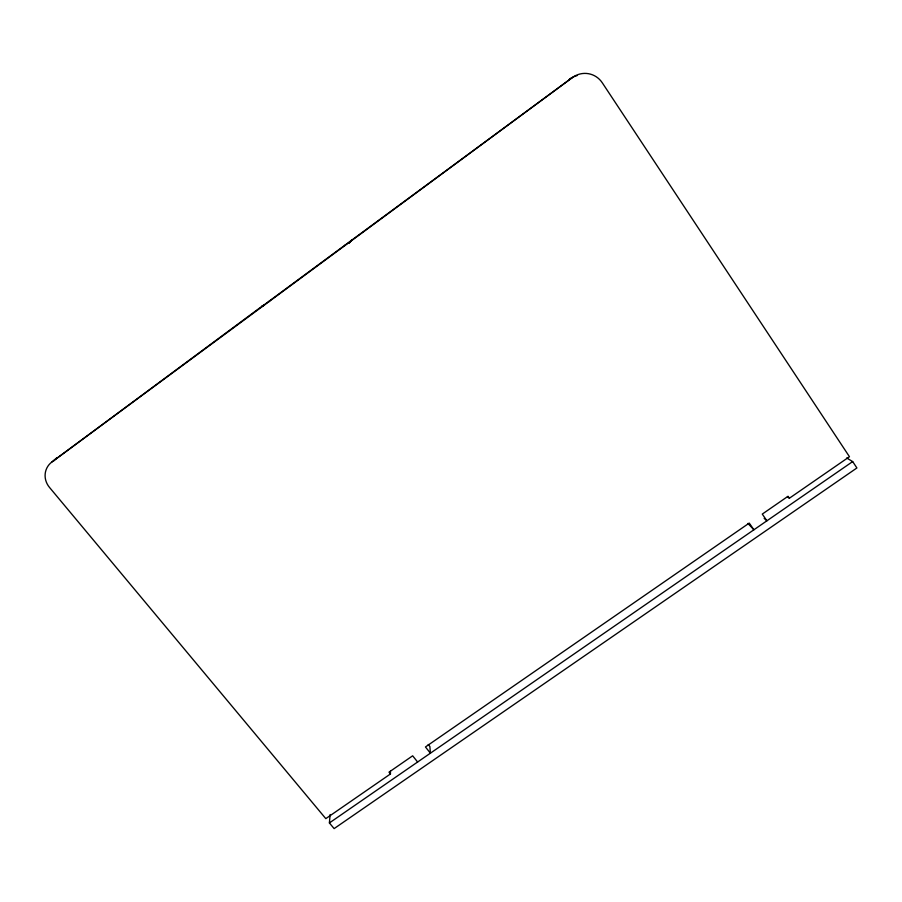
<?xml version="1.0" encoding="UTF-8"?>
<svg xmlns="http://www.w3.org/2000/svg" width="902" height="902" viewBox="0 0 902 902"><rect width="100%" height="100%" fill="white"/><g stroke="black" fill="none" stroke-linecap="round" stroke-linejoin="round"><path stroke-width="1.35" d="M846.674 457.99L852.672 461.576L856.9 467.969L334.123 828.6L329.399 822.94L330.121 814.529M349.232 243.371A8.141 8.017 60.9 0 1 351.814 240.101L572.296 77.617A22.539 21.49 -76.7 0 1 602.322 82.849L849.458 456.716L789.385 498.231L787.457 496.731M344.959 245.524L345.365 244.87M268.807 301.764L269.957 300.558M264.185 305.271A10.272 10.001 36.1 0 0 261.873 306.533L262.505 305.891A10.215 9.956 36.2 0 1 264.793 304.639M390.419 771.233L390.453 773.961L325.802 818.633L49.486 487.407A19.292 17.995 24.2 0 1 52.012 461.892L262.505 305.891M261.873 306.533L351.814 240.101M52.012 461.892L572.296 77.617M329.399 822.94L852.672 461.576M764.163 518.368L766.903 520.804L762.28 514.084L788.044 496.269L789.385 498.231M390.453 773.961L388.999 772.168L412.654 755.808L417.626 762.01M428.236 744.488L429.871 746.529L430.412 753.181L425.451 746.969L749.246 523.092L753.892 529.79L747.95 523.431M569.387 79.218A22.189 21.174 -76.9 0 1 577.021 75.644M349.886 242.119A8.095 7.971 61 0 1 351.983 239.808M53.579 461.012A18.998 17.736 24.4 0 1 56.927 457.742"/></g></svg>
